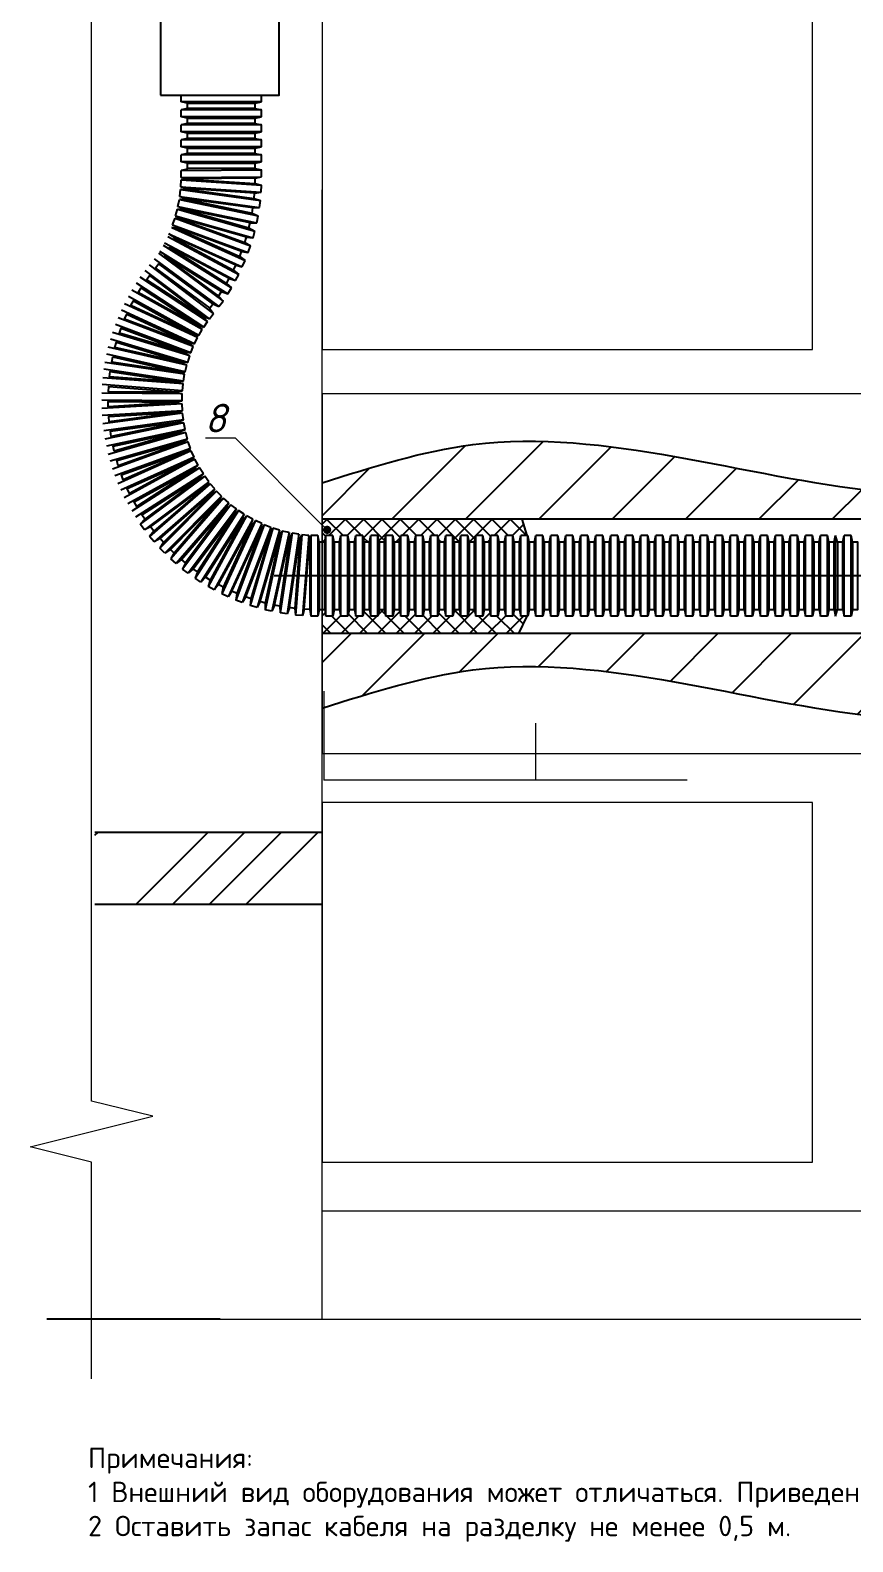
# Model space of a CAD drawing. Header units: millimetres. Extents: x -25459 to 1045457, y -66278 to 462905.
# Drawn here: x 821161 to 831228, y 1470 to 19969 of the extents above; entities that cross this region are included whole.
import ezdxf
from ezdxf import colors
from ezdxf.entities.mleader import LeaderData, LeaderLine
from ezdxf.math import Vec2, Vec3

# ---------------------------------------------------------------- set-up
doc = ezdxf.new("R2010")
doc.units = ezdxf.units.MM
doc.linetypes.add('K5LT_BASIC', pattern=[0])
doc.linetypes.add('K5LT_THIN_INCLUDED_TO_HATCHING', pattern=[0])
doc.styles.add('ISOCPEUR', font='isocpeui.ttf', dxfattribs={"height": 250})
doc.styles.add('KOSTY_STYLE', font='isocpeur.ttf')
doc.styles.add('ГОСТ', font='isocpeui.ttf', dxfattribs={"height": 3})
doc.dimstyles.new('ГОСТ', dxfattribs={"dimtxt": 2.5, "dimasz": 2.5, "dimexe": 1.25, "dimexo": 0, "dimgap": 1, "dimtad": 1, "dimtxsty": 'ГОСТ', "dimblk": 'ARCHTICK', "dimcen": 2.5, "dimaunit": 1, "dimadec": 3, "dimazin": 0, "dimtfac": 1, "dimtmove": 0, "dimatfit": 3, "dimldrblk": 'DOTSMALL', "dimfxl": 1, "dimlwd": 13, "dimlwe": 13, "dimarcsym": 0})
pattern_1 = [(45, (738132.06, 189322.04), (-112.2532, 112.2532), []), (135, (738132.06, 189322.04), (-112.2532, -112.2532), [])]
pattern_2 = [(45, (733315, 189322.04), (-449.0128, 449.0128), [])]

# ---------------------------------------------------------------- blocks, each defined once
blk = doc.blocks.new('кирпичная стена')
at = {"linetype": 'K5LT_BASIC', "lineweight": 18}
for p, q in [((260, 106.16), (260, 194.16)), ((380, 194.16), (380, 106.16)), ((380, -131.23), (380, 145.24)), ((380, 106.16), (260, 106.16)), ((130, 95.24), (380, 95.24)), ((380, 95.24), (380, 7.24)), ((380, 7.24), (130, 7.24)), ((260, -92.76), (260, -4.76)), ((260, -4.76), (380, -4.76)), ((380, -4.76), (380, -92.76)), ((380, -92.76), (260, -92.76)), ((130, -104.76), (380, -104.76))]:
    blk.add_line(p, q, dxfattribs=at)
at = {"linetype": 'K5LT_THIN_INCLUDED_TO_HATCHING', "lineweight": 9}
blk.add_line((405, -131.23), (237.5, -131.23), dxfattribs=at)
blk = doc.blocks.new('_DOT')
at = {"color": 0, "linetype": 'ByBlock', "lineweight": -2}
blk.add_line((-0.5, 0), (-1, 0), dxfattribs=at)
at = {"color": 0, "linetype": 'ByBlock', "const_width": 0.5}
blk.add_lwpolyline([(-0.25, 0, 1), (0.25, 0, 1)], format="xyb", close=True, dxfattribs=at)
blk = doc.blocks.new('_ARCHTICK')
at = {"color": 0, "linetype": 'ByBlock', "const_width": 0.15}
blk.add_lwpolyline([(-0.5, -0.5), (0.5, 0.5)], dxfattribs=at)
blk = doc.blocks.new('*D37')
at = {"color": 0, "lineweight": 13, "transparency": 16777216}
for p, q in [((824756, 11882), (824756, 10793)), ((827346, 11488), (827346, 10793)), ((824756, 10794), (827346, 10794)), ((827346, 10794), (829202, 10794))]:
    blk.add_line(p, q, dxfattribs=at)
at = {"layer": 'Defpoints', "color": 0, "transparency": 16777216}
for p in [(824756, 11887), (827346, 11493), (824756, 10794)]:
    blk.add_point(p, dxfattribs=at)
at = {"color": 0, "lineweight": 13, "transparency": 16777216, "xscale": 3, "yscale": 3, "zscale": 3, "rotation": 180}
blk.add_blockref('_ARCHTICK', (824756, 10794), dxfattribs=at)
at = {"color": 0, "lineweight": 13, "transparency": 16777216, "xscale": 3, "yscale": 3, "zscale": 3}
blk.add_blockref('_ARCHTICK', (827346, 10794), dxfattribs=at)
at = {"color": 0, "lineweight": 13, "transparency": 16777216, "insert": (829196, 10797), "char_height": 3, "attachment_point": 5, "style": 'ГОСТ'}
blk.add_mtext('min50', dxfattribs=at)
blk = doc.blocks.new('_DotSmall')
at = {"color": 0, "linetype": 'ByBlock', "const_width": 0.5}
blk.add_lwpolyline([(-0.0625, 0, 1), (0.0625, 0, 1)], format="xyb", close=True, dxfattribs=at)

msp = doc.modelspace()

# ---------------------------------------------------------------- hatches: boundary and pattern name
h = msp.add_hatch()
h.set_pattern_fill('ANSI31', color=256, scale=200)
h.set_pattern_definition(pattern_2)
edge = h.paths.add_edge_path()
edge.add_spline(control_points=[(837233.555, 14875.53), (835338.671, 14503.618), (831791.236, 13807.357), (827566.517, 15330.694), (825346.716, 14624.768), (824733.555, 14429.774)], knot_values=[0, 0, 0, 0, 57.222456367, 107.126832094, 126.172454205, 126.172454205, 126.172454205, 126.172454205], degree=3, periodic=0)
edge.add_line((824733.555, 14429.774), (824733.555, 13983.959))
edge.add_line((824733.555, 13983.959), (834733.555, 13983.959))
edge.add_line((834733.555, 13983.959), (834733.555, 14291.06))
edge.add_line((834733.555, 14291.06), (837233.555, 14291.06))
edge.add_line((837233.555, 14291.06), (837233.555, 14875.53))
h = msp.add_hatch()
h.set_pattern_fill('ANSI37', color=256, scale=50)
h.set_pattern_definition(pattern_1)
h.paths.add_polyline_path([(827177.363, 13985.329), (824733.555, 13985.329), (824733.555, 13703.083), (824764.617, 13703.083), (824780.52, 13783.56), (824866.18, 13783.56), (824882.083, 13703.083), (824948.062, 13703.083), (824963.964, 13783.56), (825049.625, 13783.56), (825065.528, 13703.083), (825131.506, 13703.083), (825147.409, 13783.56), (825233.069, 13783.56), (825248.972, 13703.083), (825314.951, 13703.083), (825330.854, 13783.56), (825416.514, 13783.56), (825432.417, 13703.083), (825498.395, 13703.083), (825514.298, 13783.56), (825599.958, 13783.56), (825615.861, 13703.083), (825681.84, 13703.083), (825697.743, 13783.56), (825783.403, 13783.56), (825799.306, 13703.083), (825865.285, 13703.083), (825881.188, 13783.56), (825966.848, 13783.56), (825982.751, 13703.083), (826048.729, 13703.083), (826064.632, 13783.56), (826150.292, 13783.56), (826166.195, 13703.083), (826232.174, 13703.083), (826248.077, 13783.56), (826333.737, 13783.56), (826349.64, 13703.083), (826415.618, 13703.083), (826431.521, 13783.56), (826517.182, 13783.56), (826533.085, 13703.083), (826599.063, 13703.083), (826614.966, 13783.56), (826700.626, 13783.56), (826716.529, 13703.083), (826782.508, 13703.083), (826798.411, 13783.56), (826884.071, 13783.56), (826899.974, 13703.083), (826965.952, 13703.083), (826981.855, 13783.56), (827067.515, 13783.56), (827083.418, 13703.083), (827149.397, 13703.083), (827165.3, 13783.56), (827240.635, 13783.56)])
h = msp.add_hatch()
h.set_pattern_fill('ANSI37', color=256, scale=50)
h.set_pattern_definition(pattern_1)
h.paths.add_polyline_path([(827240.635, 12798.56), (827165.3, 12798.56), (827149.397, 12879.038), (827083.418, 12879.038), (827067.515, 12798.56), (826981.855, 12798.56), (826965.952, 12879.038), (826899.974, 12879.038), (826884.071, 12798.56), (826798.411, 12798.56), (826782.508, 12879.038), (826716.529, 12879.038), (826700.626, 12798.56), (826614.966, 12798.56), (826599.063, 12879.038), (826533.085, 12879.038), (826517.182, 12798.56), (826431.521, 12798.56), (826415.618, 12879.038), (826349.64, 12879.038), (826333.737, 12798.56), (826248.077, 12798.56), (826232.174, 12879.038), (826166.195, 12879.038), (826150.292, 12798.56), (826064.632, 12798.56), (826048.729, 12879.038), (825982.751, 12879.038), (825966.848, 12798.56), (825881.188, 12798.56), (825865.285, 12879.038), (825799.306, 12879.038), (825783.403, 12798.56), (825697.743, 12798.56), (825681.84, 12879.038), (825615.861, 12879.038), (825599.958, 12798.56), (825514.298, 12798.56), (825498.395, 12879.038), (825432.417, 12879.038), (825416.514, 12798.56), (825330.854, 12798.56), (825314.951, 12879.038), (825248.972, 12879.038), (825233.069, 12798.56), (825147.409, 12798.56), (825131.506, 12879.038), (825065.528, 12879.038), (825049.625, 12798.56), (824963.964, 12798.56), (824948.062, 12879.038), (824882.083, 12879.038), (824866.18, 12798.56), (824780.52, 12798.56), (824764.617, 12879.038), (824733.555, 12879.038), (824733.555, 12586.136), (824960.168, 12586.136), (825066.707, 12701.37, -1), (825075.193, 12710.549, -1), (825066.707, 12701.37), (824960.168, 12586.136), (827136.989, 12586.136)])
h = msp.add_hatch()
h.set_pattern_fill('ANSI31', color=256, scale=200)
h.set_pattern_definition(pattern_2)
edge = h.paths.add_edge_path()
edge.add_line((834733.555, 12584.739), (824733.555, 12584.739))
edge.add_line((824733.555, 12584.739), (824733.555, 11671.96))
edge.add_spline(control_points=[(824733.555, 11671.96), (825346.716, 11866.954), (827566.517, 12572.88), (831791.236, 11049.543), (835338.671, 11745.804), (837233.555, 12117.716)], knot_values=[0, 0, 0, 0, 19.045622111, 68.949997839, 126.172454205, 126.172454205, 126.172454205, 126.172454205], degree=3, periodic=0)
edge.add_line((837233.555, 12117.716), (837233.555, 12291.06))
edge.add_line((837233.555, 12291.06), (834733.555, 12291.06))
edge.add_line((834733.555, 12291.06), (834733.555, 12584.739))
h = msp.add_hatch()
h.set_pattern_fill('ANSI34', color=256, scale=100)
h.set_pattern_definition([(45, (735711, 159606.8), (-1347.038, 1347.038), []), (45, (736160, 159606.8), (-1347.038, 1347.038), []), (45, (736609, 159606.8), (-1347.038, 1347.038), []), (45, (737058, 159606.8), (-1347.038, 1347.038), [])])
h.paths.add_polyline_path([(821952.463, 10150.665), (821952.463, 9268.311), (824733.555, 9268.311), (824733.555, 10150.665)])

# ---------------------------------------------------------------- linework, layer by layer
at = {"linetype": 'K5LT_THIN_INCLUDED_TO_HATCHING', "lineweight": 9}
for p, q in [((821910.628, 6864.622), (821910.628, 30842.838)), ((822660.628, 6677.122), (821910.628, 6864.622)), ((821160.628, 6302.122), (822660.628, 6677.122)), ((821910.628, 6114.622), (821160.628, 6302.122)), ((821910.628, 3465.556), (821910.628, 6114.622))]:
    msp.add_line(p, q, dxfattribs=at)
for p, q in [((823006.931, 19092.514), (823006.931, 19178.174)), ((823087.408, 19076.611), (823006.931, 19092.514)), ((823991.931, 19092.514), (823006.931, 19092.514)), ((823911.453, 19076.611), (823991.931, 19092.514)), ((823991.931, 19092.514), (823991.931, 19178.174)), ((823087.408, 19010.633), (823006.931, 18994.73)), ((823006.931, 18909.07), (823006.931, 18994.73)), ((823991.931, 18994.73), (823006.931, 18994.73)), ((823087.408, 18893.167), (823006.931, 18909.07)), ((823991.931, 18909.07), (823006.931, 18909.07)), ((823911.453, 19010.633), (823991.931, 18994.73)), ((823911.453, 18893.167), (823991.931, 18909.07)), ((823991.931, 18909.07), (823991.931, 18994.73)), ((823087.408, 18827.188), (823006.931, 18811.285)), ((823006.931, 18725.625), (823006.931, 18811.285)), ((823991.931, 18811.285), (823006.931, 18811.285)), ((823087.408, 18709.722), (823006.931, 18725.625)), ((823991.931, 18725.625), (823006.931, 18725.625)), ((823911.453, 18827.188), (823991.931, 18811.285)), ((823911.453, 18709.722), (823991.931, 18725.625)), ((823991.931, 18725.625), (823991.931, 18811.285)), ((823087.408, 18643.743), (823006.931, 18627.84)), ((823006.931, 18542.18), (823006.931, 18627.84)), ((823991.931, 18627.84), (823006.931, 18627.84)), ((823087.408, 18526.277), (823006.931, 18542.18)), ((823991.931, 18542.18), (823006.931, 18542.18)), ((823911.453, 18643.743), (823991.931, 18627.84)), ((823911.453, 18526.277), (823991.931, 18542.18)), ((823991.931, 18542.18), (823991.931, 18627.84)), ((823087.408, 18460.299), (823006.931, 18444.396)), ((823006.931, 18358.736), (823006.931, 18444.396)), ((823991.931, 18444.396), (823006.931, 18444.396)), ((823087.408, 18342.833), (823006.931, 18358.736)), ((823991.931, 18358.736), (823006.931, 18358.736)), ((823911.453, 18460.299), (823991.931, 18444.396)), ((823911.453, 18342.833), (823991.931, 18358.736)), ((823991.931, 18358.736), (823991.931, 18444.396)), ((823003.686, 18054.075), (823009.556, 18139.534)), ((823087.439, 18269.718), (823007.102, 18253.119)), ((823007.102, 18253.119), (823992.065, 18261.649)), ((823007.844, 18167.462), (823007.102, 18253.119)), ((823007.844, 18167.462), (823992.807, 18175.992)), ((823088.456, 18152.257), (823007.844, 18167.462)), ((823090.933, 18149.885), (823009.556, 18139.534)), ((823009.556, 18139.534), (823992.24, 18072.036)), ((823911.453, 18276.854), (823992.065, 18261.649)), ((823912.471, 18159.392), (823992.807, 18175.992)), ((823992.807, 18175.992), (823992.065, 18261.649)), ((822990.243, 17933.564), (823001.954, 18018.42)), ((823083.85, 18023.171), (823001.954, 18018.42)), ((823001.954, 18018.42), (823977.706, 17883.763)), ((823082.884, 18032.695), (823003.686, 18054.075)), ((823003.686, 18054.075), (823986.37, 17986.577)), ((823904.992, 17976.226), (823986.37, 17986.577)), ((823913.042, 18093.416), (823992.24, 18072.036)), ((823986.37, 17986.577), (823992.24, 18072.036)), ((822939.583, 17696.399), (822962.783, 17778.858)), ((822962.783, 17778.858), (823910.966, 17512.073)), ((823044.56, 17772.369), (822962.783, 17778.858)), ((822968.79, 17813.149), (822986.197, 17897.022)), ((823044.357, 17781.225), (822968.79, 17813.149)), ((822968.79, 17813.149), (823933.241, 17612.999)), ((822986.197, 17897.022), (823950.647, 17696.872)), ((823068.226, 17896.241), (822986.197, 17897.022)), ((823067.791, 17906.808), (822990.243, 17933.564)), ((822990.243, 17933.564), (823965.996, 17798.907)), ((823884.1, 17794.155), (823965.996, 17798.907)), ((823900.158, 17910.518), (823977.706, 17883.763)), ((823965.996, 17798.907), (823977.706, 17883.763)), ((822903.935, 17588.681), (822933.429, 17669.103)), ((822974.016, 17546.041), (822903.935, 17588.681)), ((822903.935, 17588.681), (823828.705, 17249.528)), ((822933.429, 17669.103), (823858.2, 17329.95)), ((823014.461, 17656.324), (822933.429, 17669.103)), ((823012.745, 17659.294), (822939.583, 17696.399)), ((822939.583, 17696.399), (823887.766, 17429.614)), ((823851.211, 17613.78), (823933.241, 17612.999)), ((823875.08, 17728.796), (823950.647, 17696.872)), ((823933.241, 17612.999), (823950.647, 17696.872)), ((822844.143, 17444.654), (823713.271, 16981.143)), ((822925.194, 17431.079), (822858.311, 17478.579)), ((822858.311, 17478.579), (823756.717, 17074.733)), ((822893.432, 17556.709), (823791.838, 17152.863)), ((822973.354, 17538.218), (822893.432, 17556.709)), ((823805.989, 17436.103), (823887.766, 17429.614)), ((823837.804, 17549.178), (823910.966, 17512.073)), ((823887.766, 17429.614), (823910.966, 17512.073)), ((822729.36, 17240.801), (823521.288, 16655.075)), ((822742.947, 17265.261), (823577.71, 16742.388)), ((822788.418, 17337.856), (823623.181, 16814.983)), ((822803.834, 17369.071), (823672.962, 16905.56)), ((823747.673, 17262.307), (823828.705, 17249.528)), ((823788.119, 17372.59), (823858.2, 17329.95)), ((823828.705, 17249.528), (823858.2, 17329.95)), ((823354.069, 16435.202), (822567.748, 17028.435)), ((823405.659, 16503.585), (822619.338, 17096.817)), ((822678.422, 17171.931), (823470.35, 16586.205)), ((823649.744, 17033.045), (823713.271, 16981.143)), ((823676.795, 17093.224), (823756.717, 17074.733)), ((823724.956, 17200.363), (823791.838, 17152.863)), ((823756.717, 17074.733), (823791.838, 17152.863)), ((823284.286, 16334.753), (822459.75, 16873.609)), ((823331.147, 16406.458), (822506.612, 16945.314)), ((823563.421, 16871.181), (823623.181, 16814.983)), ((823594.468, 16929.398), (823672.962, 16905.56)), ((823672.962, 16905.56), (823713.271, 16981.143)), ((823222.583, 16231.426), (822362.545, 16711.593)), ((823264.34, 16306.219), (822404.303, 16786.386)), ((823466.042, 16715.716), (823521.288, 16655.075)), ((823470.35, 16586.205), (823521.288, 16655.075)), ((823501.065, 16771.631), (823577.71, 16742.388)), ((823577.71, 16742.388), (823623.181, 16814.983)), ((823171.816, 16129.953), (822277.292, 16542.327)), ((823207.678, 16207.745), (822313.154, 16620.118)), ((823280.246, 16470.976), (823354.069, 16435.202)), ((823354.069, 16435.202), (823405.659, 16503.585)), ((823355.824, 16569.067), (823405.659, 16503.585)), ((823396.191, 16621.275), (823470.35, 16586.205)), ((823126.435, 16019.751), (822204.933, 16367.685)), ((823156.693, 16099.889), (822235.191, 16447.824)), ((823201.825, 16359.335), (823264.34, 16306.219)), ((823208.219, 16365.467), (823284.286, 16334.753)), ((823222.583, 16231.426), (823264.34, 16306.219)), ((823272.48, 16463.796), (823331.147, 16406.458)), ((823284.286, 16334.753), (823331.147, 16406.458)), ((823087.745, 15903.721), (822144.878, 16188.722)), ((823112.53, 15985.717), (822169.663, 16270.718)), ((823087.021, 16143.194), (823156.693, 16099.889)), ((823092.073, 16149.203), (823171.816, 16129.953)), ((823126.435, 16019.751), (823156.693, 16099.889)), ((823141.251, 16255.879), (823207.678, 16207.745)), ((823144.563, 16256.772), (823222.583, 16231.426)), ((823171.816, 16129.953), (823207.678, 16207.745)), ((823057.619, 15787.205), (822097.203, 16005.897)), ((823076.637, 15870.727), (822116.221, 16089.419)), ((823006.109, 15911.784), (823087.745, 15903.721)), ((823040.097, 16024.225), (823112.53, 15985.717)), ((823045.528, 16033.3), (823126.435, 16019.751)), ((823087.745, 15903.721), (823112.53, 15985.717)), ((823037.465, 15675.545), (822063.038, 15819.478)), ((823049.982, 15760.286), (822075.555, 15904.218)), ((822972.692, 15787.778), (823049.982, 15760.286)), ((822975.619, 15789.566), (823057.619, 15787.205)), ((823001.699, 15904.101), (823076.637, 15870.727)), ((823037.465, 15675.545), (823049.982, 15760.286)), ((823057.619, 15787.205), (823076.637, 15870.727)), ((823024.859, 15554.944), (822042.861, 15631.786)), ((823031.542, 15640.343), (822049.544, 15717.185)), ((822943.387, 15545.367), (823024.859, 15554.944)), ((822952.551, 15662.475), (823031.542, 15640.343)), ((822955.528, 15671.573), (823037.465, 15675.545)), ((823024.859, 15554.944), (823031.542, 15640.343)), ((823020.1, 15432.726), (822035.156, 15443.172)), ((823018.645, 15397.942), (822035.362, 15339.817)), ((823021.009, 15518.381), (822036.064, 15528.827)), ((822937.37, 15409.069), (823018.645, 15397.942)), ((822939.459, 15417.677), (823020.1, 15432.726)), ((822940.705, 15535.137), (823021.009, 15518.381)), ((823023.7, 15312.431), (823018.645, 15397.942)), ((823020.1, 15432.726), (823021.009, 15518.381)), ((823023.7, 15312.431), (822040.416, 15254.306)), ((823023.882, 15284.451), (822048.015, 15150.627)), ((823035.52, 15199.585), (822059.653, 15065.761)), ((822941.99, 15289.273), (823023.882, 15284.451)), ((822944.301, 15291.807), (823023.7, 15312.431)), ((822957.949, 15172.896), (823035.52, 15199.585)), ((823035.52, 15199.585), (823023.882, 15284.451)), ((823038.952, 15166.107), (822075.025, 14963.452)), ((823056.576, 15082.28), (822092.649, 14879.625)), ((823063.172, 15046.112), (822115.105, 14778.915)), ((822956.925, 15165.113), (823038.952, 15166.107)), ((822981.092, 15050.16), (823056.576, 15082.28)), ((822981.398, 15039.588), (823063.172, 15046.112)), ((823056.576, 15082.28), (823038.952, 15166.107)), ((823086.408, 14963.663), (823063.172, 15046.112)), ((823086.408, 14963.663), (822138.341, 14696.467)), ((823094.802, 14929.876), (822167.629, 14597.349)), ((823123.72, 14849.245), (822196.547, 14516.717)), ((823131.77, 14822.447), (822233.019, 14419.368)), ((823013.263, 14926.526), (823086.408, 14963.663)), ((823013.681, 14917.677), (823094.802, 14929.876)), ((823051.832, 14804.025), (823131.77, 14822.447)), ((823053.336, 14807.107), (823123.72, 14849.245)), ((823123.72, 14849.245), (823094.802, 14929.876)), ((823166.823, 14744.288), (823131.77, 14822.447)), ((823166.823, 14744.288), (822268.073, 14341.209)), ((823175.223, 14721.418), (822312.16, 14246.71)), ((823216.506, 14646.362), (822353.443, 14171.654)), ((823097.045, 14696.567), (823175.223, 14721.418)), ((823099.901, 14696.844), (823166.823, 14744.288)), ((823153.656, 14593.642), (823216.506, 14646.362)), ((823216.506, 14646.362), (823175.223, 14721.418)), ((823233.354, 14613.684), (822404.267, 14081.857)), ((823279.604, 14541.583), (822450.517, 14009.756)), ((823297.477, 14511.708), (822507.413, 13923.47)), ((823348.633, 14443), (822558.568, 13854.763)), ((823157.028, 14583.618), (823233.354, 14613.684)), ((823220.451, 14484.746), (823279.604, 14541.583)), ((823223.43, 14476.403), (823297.477, 14511.708)), ((823279.604, 14541.583), (823233.354, 14613.684)), ((823293.58, 14382.184), (823348.633, 14443)), ((823348.633, 14443), (823297.477, 14511.708)), ((823364.141, 14419.71), (822621.822, 13772.263)), ((823420.446, 14355.154), (822678.127, 13707.708)), ((823441.689, 14329.053), (822747.126, 13630.621)), ((823502.428, 14268.65), (822807.865, 13570.218)), ((823293.038, 14378.796), (823364.141, 14419.71)), ((823420.446, 14355.154), (823364.141, 14419.71)), ((823370.25, 14290.271), (823420.446, 14355.154)), ((823373.665, 14283.203), (823441.689, 14329.053)), ((823502.428, 14268.65), (823441.689, 14329.053)), ((823456.956, 14200.373), (823502.428, 14268.65)), ((823527.791, 14242.036), (822881.909, 13498.355)), ((823592.465, 14185.867), (822946.582, 13442.187)), ((823618.025, 14162.23), (823025.463, 13375.403)), ((823686.451, 14110.698), (823093.889, 13323.871)), ((823707.887, 14092.714), (823177.806, 13262.51)), ((823463.014, 14191.703), (823527.791, 14242.036)), ((823592.465, 14185.867), (823527.791, 14242.036)), ((823551.702, 14114.678), (823592.465, 14185.867)), ((823556.907, 14107.511), (823618.025, 14162.23)), ((823686.451, 14110.698), (823618.025, 14162.23)), ((823650.74, 14036.845), (823686.451, 14110.698)), ((823651.174, 14033.442), (823707.887, 14092.714)), ((823780.086, 14046.616), (823707.887, 14092.714)), ((822562.466, 13984.287), (822507.413, 13923.47)), ((822558.568, 13854.763), (822507.413, 13923.47)), ((822632.616, 13890.068), (822558.568, 13854.763)), ((823780.086, 14046.616), (823250.004, 13216.412)), ((823809.782, 14026.806), (823337.818, 13162.24)), ((823884.969, 13985.762), (823413.005, 13121.195)), ((823916.754, 13967.286), (823504.166, 13072.861)), ((823994.537, 13931.406), (823581.95, 13036.98)), ((824025.679, 13915.844), (823676.339, 12994.874)), ((823750.18, 13970.227), (823780.086, 14046.616)), ((824105.771, 13885.463), (823756.43, 12964.493)), ((823757.263, 13963.788), (823809.782, 14026.806)), ((823884.969, 13985.762), (823809.782, 14026.806)), ((824131.376, 13874.179), (823854.14, 12928.999)), ((823860.366, 13907.504), (823884.969, 13985.762)), ((823868.604, 13900.87), (823916.754, 13967.286)), ((823994.537, 13931.406), (823916.754, 13967.286)), ((823975.268, 13851.667), (823994.537, 13931.406)), ((823982.268, 13846.238), (824025.679, 13915.844)), ((824105.771, 13885.463), (824025.679, 13915.844)), ((824092.098, 13804.577), (824105.771, 13885.463)), ((824093.465, 13801.431), (824131.376, 13874.179)), ((824213.573, 13850.07), (824131.376, 13874.179)), ((834733.555, 13983.959), (824733.555, 13983.959)), ((827177.363, 13985.329), (827240.635, 13783.56)), ((822672.018, 13837.147), (822621.822, 13772.263)), ((822678.127, 13707.708), (822621.822, 13772.263)), ((822749.229, 13748.621), (822678.127, 13707.708)), ((822792.597, 13698.898), (822747.126, 13630.621)), ((824213.573, 13850.07), (823936.338, 12904.889)), ((824245.524, 13839.502), (824035.978, 12877.049)), ((824329.224, 13821.279), (824119.678, 12858.826)), ((824206.182, 13768.37), (824213.573, 13850.07)), ((824212.865, 13764.25), (824245.524, 13839.502)), ((824364.924, 13812.496), (824220.758, 12838.104)), ((824329.224, 13821.279), (824245.524, 13839.502)), ((824449.662, 13799.959), (824305.496, 12825.566)), ((824327.642, 13739.26), (824329.224, 13821.279)), ((824337.413, 13735.213), (824364.924, 13812.496)), ((824449.662, 13799.959), (824364.924, 13812.496)), ((824483.925, 13793.791), (824407.92, 12811.728)), ((824453.615, 13718.021), (824449.662, 13799.959)), ((824461.86, 13714.781), (824483.925, 13793.791)), ((824569.33, 13787.182), (824483.925, 13793.791)), ((824569.33, 13787.182), (824493.325, 12805.118)), ((824578.975, 13705.717), (824569.33, 13787.182)), ((824581.172, 13703.083), (824597.075, 13783.56)), ((824682.735, 13783.56), (824597.075, 13783.56)), ((824597.075, 13783.56), (824597.075, 12798.56)), ((824698.638, 13703.083), (824682.735, 13783.56)), ((824682.735, 13783.56), (824682.735, 12798.56)), ((824764.617, 13703.083), (824780.52, 13783.56)), ((824866.18, 13783.56), (824780.52, 13783.56)), ((824780.52, 12798.56), (824780.52, 13783.56)), ((824882.083, 13703.083), (824866.18, 13783.56)), ((824866.18, 12798.56), (824866.18, 13783.56)), ((824948.062, 13703.083), (824963.964, 13783.56)), ((825049.625, 13783.56), (824963.964, 13783.56)), ((824963.964, 12798.56), (824963.964, 13783.56)), ((825065.528, 13703.083), (825049.625, 13783.56)), ((825049.625, 12798.56), (825049.625, 13783.56)), ((825131.506, 13703.083), (825147.409, 13783.56)), ((825233.069, 13783.56), (825147.409, 13783.56)), ((825147.409, 12798.56), (825147.409, 13783.56)), ((825248.972, 13703.083), (825233.069, 13783.56)), ((825233.069, 12798.56), (825233.069, 13783.56)), ((825314.951, 13703.083), (825330.854, 13783.56)), ((825416.514, 13783.56), (825330.854, 13783.56)), ((825330.854, 12798.56), (825330.854, 13783.56)), ((825432.417, 13703.083), (825416.514, 13783.56)), ((825416.514, 12798.56), (825416.514, 13783.56)), ((825498.395, 13703.083), (825514.298, 13783.56)), ((825599.958, 13783.56), (825514.298, 13783.56)), ((825514.298, 12798.56), (825514.298, 13783.56)), ((825615.861, 13703.083), (825599.958, 13783.56)), ((825599.958, 12798.56), (825599.958, 13783.56)), ((825681.84, 13703.083), (825697.743, 13783.56)), ((825783.403, 13783.56), (825697.743, 13783.56)), ((825697.743, 12798.56), (825697.743, 13783.56)), ((825799.306, 13703.083), (825783.403, 13783.56)), ((825783.403, 12798.56), (825783.403, 13783.56)), ((825865.285, 13703.083), (825881.188, 13783.56)), ((825966.848, 13783.56), (825881.188, 13783.56)), ((825881.188, 12798.56), (825881.188, 13783.56)), ((825982.751, 13703.083), (825966.848, 13783.56)), ((825966.848, 12798.56), (825966.848, 13783.56)), ((826048.729, 13703.083), (826064.632, 13783.56)), ((826150.292, 13783.56), (826064.632, 13783.56)), ((826064.632, 12798.56), (826064.632, 13783.56)), ((826166.195, 13703.083), (826150.292, 13783.56)), ((826150.292, 12798.56), (826150.292, 13783.56)), ((826232.174, 13703.083), (826248.077, 13783.56)), ((826333.737, 13783.56), (826248.077, 13783.56)), ((826248.077, 12798.56), (826248.077, 13783.56)), ((826349.64, 13703.083), (826333.737, 13783.56)), ((826333.737, 12798.56), (826333.737, 13783.56)), ((826415.618, 13703.083), (826431.521, 13783.56)), ((826517.182, 13783.56), (826431.521, 13783.56)), ((826431.521, 12798.56), (826431.521, 13783.56)), ((826533.085, 13703.083), (826517.182, 13783.56)), ((826517.182, 12798.56), (826517.182, 13783.56)), ((826599.063, 13703.083), (826614.966, 13783.56)), ((826700.626, 13783.56), (826614.966, 13783.56)), ((826614.966, 12798.56), (826614.966, 13783.56)), ((826716.529, 13703.083), (826700.626, 13783.56)), ((826700.626, 12798.56), (826700.626, 13783.56)), ((826782.508, 13703.083), (826798.411, 13783.56)), ((826884.071, 13783.56), (826798.411, 13783.56)), ((826798.411, 12798.56), (826798.411, 13783.56)), ((826899.974, 13703.083), (826884.071, 13783.56)), ((826884.071, 12798.56), (826884.071, 13783.56)), ((826965.952, 13703.083), (826981.855, 13783.56)), ((827067.515, 13783.56), (826981.855, 13783.56)), ((826981.855, 12798.56), (826981.855, 13783.56)), ((827083.418, 13703.083), (827067.515, 13783.56)), ((827067.515, 12798.56), (827067.515, 13783.56)), ((827149.397, 13703.083), (827165.3, 13783.56)), ((827250.96, 13783.56), (827165.3, 13783.56)), ((827165.3, 12798.56), (827165.3, 13783.56)), ((827266.863, 13703.083), (827250.96, 13783.56)), ((827250.96, 12798.56), (827250.96, 13783.56)), ((827332.842, 13703.083), (827348.744, 13783.56)), ((827434.405, 13783.56), (827348.744, 13783.56)), ((827348.744, 12798.56), (827348.744, 13783.56)), ((827450.308, 13703.083), (827434.405, 13783.56)), ((827434.405, 12798.56), (827434.405, 13783.56)), ((827516.286, 13703.083), (827532.189, 13783.56)), ((827617.849, 13783.56), (827532.189, 13783.56)), ((827532.189, 12798.56), (827532.189, 13783.56)), ((827633.752, 13703.083), (827617.849, 13783.56)), ((827617.849, 12798.56), (827617.849, 13783.56)), ((827699.731, 13703.083), (827715.634, 13783.56)), ((827801.294, 13783.56), (827715.634, 13783.56)), ((827715.634, 12798.56), (827715.634, 13783.56)), ((827817.197, 13703.083), (827801.294, 13783.56)), ((827801.294, 12798.56), (827801.294, 13783.56)), ((827883.175, 13703.083), (827899.078, 13783.56)), ((827984.738, 13783.56), (827899.078, 13783.56)), ((827899.078, 12798.56), (827899.078, 13783.56)), ((828000.641, 13703.083), (827984.738, 13783.56)), ((827984.738, 12798.56), (827984.738, 13783.56)), ((828066.62, 13703.083), (828082.523, 13783.56)), ((828168.183, 13783.56), (828082.523, 13783.56)), ((828082.523, 12798.56), (828082.523, 13783.56)), ((828184.086, 13703.083), (828168.183, 13783.56)), ((828168.183, 12798.56), (828168.183, 13783.56)), ((828250.065, 13703.083), (828265.968, 13783.56)), ((828351.628, 13783.56), (828265.968, 13783.56)), ((828265.968, 12798.56), (828265.968, 13783.56)), ((828367.531, 13703.083), (828351.628, 13783.56)), ((828351.628, 12798.56), (828351.628, 13783.56)), ((828433.509, 13703.083), (828449.412, 13783.56)), ((828535.072, 13783.56), (828449.412, 13783.56)), ((828449.412, 12798.56), (828449.412, 13783.56)), ((828550.975, 13703.083), (828535.072, 13783.56)), ((828535.072, 12798.56), (828535.072, 13783.56)), ((828616.954, 13703.083), (828632.857, 13783.56)), ((828718.517, 13783.56), (828632.857, 13783.56)), ((828632.857, 12798.56), (828632.857, 13783.56)), ((828734.42, 13703.083), (828718.517, 13783.56)), ((828718.517, 12798.56), (828718.517, 13783.56)), ((828800.398, 13703.083), (828816.301, 13783.56)), ((828901.962, 13783.56), (828816.301, 13783.56)), ((828816.301, 12798.56), (828816.301, 13783.56)), ((828917.865, 13703.083), (828901.962, 13783.56)), ((828901.962, 12798.56), (828901.962, 13783.56)), ((828983.843, 13703.083), (828999.746, 13783.56)), ((829085.406, 13783.56), (828999.746, 13783.56)), ((828999.746, 12798.56), (828999.746, 13783.56)), ((829101.309, 13703.083), (829085.406, 13783.56)), ((829085.406, 12798.56), (829085.406, 13783.56)), ((829167.288, 13703.083), (829183.191, 13783.56)), ((829268.851, 13783.56), (829183.191, 13783.56)), ((829183.191, 12798.56), (829183.191, 13783.56)), ((829284.754, 13703.083), (829268.851, 13783.56)), ((829268.851, 12798.56), (829268.851, 13783.56)), ((829350.732, 13703.083), (829366.635, 13783.56)), ((829452.295, 13783.56), (829366.635, 13783.56)), ((829366.635, 12798.56), (829366.635, 13783.56)), ((829468.198, 13703.083), (829452.295, 13783.56)), ((829452.295, 12798.56), (829452.295, 13783.56)), ((829534.177, 13703.083), (829550.08, 13783.56)), ((829635.74, 13783.56), (829550.08, 13783.56)), ((829550.08, 12798.56), (829550.08, 13783.56)), ((829651.643, 13703.083), (829635.74, 13783.56)), ((829635.74, 12798.56), (829635.74, 13783.56)), ((829717.622, 13703.083), (829733.525, 13783.56)), ((829819.185, 13783.56), (829733.525, 13783.56)), ((829733.525, 12798.56), (829733.525, 13783.56)), ((829835.088, 13703.083), (829819.185, 13783.56)), ((829819.185, 12798.56), (829819.185, 13783.56)), ((829901.066, 13703.083), (829916.969, 13783.56)), ((830002.629, 13783.56), (829916.969, 13783.56)), ((829916.969, 12798.56), (829916.969, 13783.56)), ((830018.532, 13703.083), (830002.629, 13783.56)), ((830002.629, 12798.56), (830002.629, 13783.56)), ((830084.511, 13703.083), (830100.414, 13783.56)), ((830186.074, 13783.56), (830100.414, 13783.56)), ((830100.414, 12798.56), (830100.414, 13783.56)), ((830201.977, 13703.083), (830186.074, 13783.56)), ((830186.074, 12798.56), (830186.074, 13783.56)), ((830267.955, 13703.083), (830283.858, 13783.56)), ((830369.519, 13783.56), (830283.858, 13783.56)), ((830283.858, 12798.56), (830283.858, 13783.56)), ((830385.421, 13703.083), (830369.519, 13783.56)), ((830369.519, 12798.56), (830369.519, 13783.56)), ((830451.4, 13703.083), (830467.303, 13783.56)), ((830552.963, 13783.56), (830467.303, 13783.56)), ((830467.303, 12798.56), (830467.303, 13783.56)), ((830568.866, 13703.083), (830552.963, 13783.56)), ((830552.963, 12798.56), (830552.963, 13783.56)), ((830634.845, 13703.083), (830650.748, 13783.56)), ((830736.408, 13783.56), (830650.748, 13783.56)), ((830650.748, 12798.56), (830650.748, 13783.56)), ((830752.311, 13703.083), (830736.408, 13783.56)), ((830736.408, 12798.56), (830736.408, 13783.56)), ((830818.289, 13703.083), (830834.192, 13783.56)), ((830919.852, 13783.56), (830834.192, 13783.56)), ((830834.192, 12798.56), (830834.192, 13783.56)), ((830935.755, 13703.083), (830919.852, 13783.56)), ((830919.852, 12798.56), (830919.852, 13783.56)), ((831001.734, 13703.083), (831017.637, 13783.56)), ((831039.762, 13703.083), (831017.637, 13783.56)), ((831017.637, 12798.56), (831017.637, 13783.56)), ((831105.74, 13703.083), (831121.643, 13783.56)), ((831207.303, 13783.56), (831121.643, 13783.56)), ((831121.643, 12798.56), (831121.643, 13783.56)), ((831223.206, 13703.083), (831207.303, 13783.56)), ((831207.303, 12798.56), (831207.303, 13783.56)), ((822807.865, 13570.218), (822747.126, 13630.621)), ((822875.889, 13616.068), (822807.865, 13570.218)), ((822922.672, 13569.544), (822881.909, 13498.355)), ((822946.582, 13442.187), (822881.909, 13498.355)), ((823011.36, 13492.519), (822946.582, 13442.187)), ((823061.174, 13449.256), (823025.463, 13375.403)), ((823093.889, 13323.871), (823025.463, 13375.403)), ((823155.007, 13378.59), (823093.889, 13323.871)), ((823207.711, 13338.898), (823177.806, 13262.51)), ((823250.004, 13216.412), (823177.806, 13262.51)), ((823306.717, 13275.684), (823250.004, 13216.412)), ((823362.42, 13240.497), (823337.818, 13162.24)), ((823413.005, 13121.195), (823337.818, 13162.24)), ((823465.524, 13184.213), (823413.005, 13121.195)), ((823523.435, 13152.599), (823504.166, 13072.861)), ((836343.063, 13291.06), (824146.865, 13291.06)), ((823581.95, 13036.98), (823504.166, 13072.861)), ((823630.1, 13103.396), (823581.95, 13036.98)), ((823690.012, 13075.76), (823676.339, 12994.874)), ((823756.43, 12964.493), (823676.339, 12994.874)), ((823799.842, 13034.099), (823756.43, 12964.493)), ((823861.531, 13010.699), (823854.14, 12928.999)), ((823974.249, 12977.637), (823936.338, 12904.889)), ((824037.56, 12959.067), (824035.978, 12877.049)), ((823936.338, 12904.889), (823854.14, 12928.999)), ((824119.678, 12858.826), (824035.978, 12877.049)), ((824152.337, 12934.078), (824119.678, 12858.826)), ((824216.805, 12920.042), (824220.758, 12838.104)), ((824305.496, 12825.566), (824220.758, 12838.104)), ((824333.007, 12902.849), (824305.496, 12825.566)), ((824398.275, 12893.193), (824407.92, 12811.728)), ((824493.325, 12805.118), (824407.92, 12811.728)), ((824515.39, 12884.129), (824493.325, 12805.118)), ((824581.172, 12879.038), (824597.075, 12798.56)), ((824682.735, 12798.56), (824597.075, 12798.56)), ((824698.638, 12879.038), (824682.735, 12798.56)), ((824764.617, 12879.038), (824780.52, 12798.56)), ((824866.18, 12798.56), (824780.52, 12798.56)), ((824882.083, 12879.038), (824866.18, 12798.56)), ((824948.062, 12879.038), (824963.964, 12798.56)), ((825049.625, 12798.56), (824963.964, 12798.56)), ((825065.528, 12879.038), (825049.625, 12798.56)), ((825131.506, 12879.038), (825147.409, 12798.56)), ((825233.069, 12798.56), (825147.409, 12798.56)), ((825248.972, 12879.038), (825233.069, 12798.56)), ((825314.951, 12879.038), (825330.854, 12798.56)), ((825416.514, 12798.56), (825330.854, 12798.56)), ((825432.417, 12879.038), (825416.514, 12798.56)), ((825498.395, 12879.038), (825514.298, 12798.56)), ((825599.958, 12798.56), (825514.298, 12798.56)), ((825615.861, 12879.038), (825599.958, 12798.56)), ((825681.84, 12879.038), (825697.743, 12798.56)), ((825783.403, 12798.56), (825697.743, 12798.56)), ((825799.306, 12879.038), (825783.403, 12798.56)), ((825865.285, 12879.038), (825881.188, 12798.56)), ((825966.848, 12798.56), (825881.188, 12798.56)), ((825982.751, 12879.038), (825966.848, 12798.56)), ((826048.729, 12879.038), (826064.632, 12798.56)), ((826150.292, 12798.56), (826064.632, 12798.56)), ((826166.195, 12879.038), (826150.292, 12798.56)), ((826232.174, 12879.038), (826248.077, 12798.56)), ((826333.737, 12798.56), (826248.077, 12798.56)), ((826349.64, 12879.038), (826333.737, 12798.56)), ((826415.618, 12879.038), (826431.521, 12798.56)), ((826517.182, 12798.56), (826431.521, 12798.56)), ((826533.085, 12879.038), (826517.182, 12798.56)), ((826599.063, 12879.038), (826614.966, 12798.56)), ((826700.626, 12798.56), (826614.966, 12798.56)), ((826716.529, 12879.038), (826700.626, 12798.56)), ((826782.508, 12879.038), (826798.411, 12798.56)), ((826884.071, 12798.56), (826798.411, 12798.56)), ((826899.974, 12879.038), (826884.071, 12798.56)), ((826965.952, 12879.038), (826981.855, 12798.56)), ((827067.515, 12798.56), (826981.855, 12798.56)), ((827083.418, 12879.038), (827067.515, 12798.56)), ((827240.635, 12798.56), (827136.989, 12586.136)), ((827149.397, 12879.038), (827165.3, 12798.56)), ((827250.96, 12798.56), (827165.3, 12798.56)), ((827266.863, 12879.038), (827250.96, 12798.56)), ((827332.842, 12879.038), (827348.744, 12798.56)), ((827434.405, 12798.56), (827348.744, 12798.56)), ((827450.308, 12879.038), (827434.405, 12798.56)), ((827516.286, 12879.038), (827532.189, 12798.56)), ((827617.849, 12798.56), (827532.189, 12798.56)), ((827633.752, 12879.038), (827617.849, 12798.56)), ((827699.731, 12879.038), (827715.634, 12798.56)), ((827801.294, 12798.56), (827715.634, 12798.56)), ((827817.197, 12879.038), (827801.294, 12798.56)), ((827883.175, 12879.038), (827899.078, 12798.56)), ((827984.738, 12798.56), (827899.078, 12798.56)), ((828000.641, 12879.038), (827984.738, 12798.56)), ((828066.62, 12879.038), (828082.523, 12798.56)), ((828168.183, 12798.56), (828082.523, 12798.56)), ((828184.086, 12879.038), (828168.183, 12798.56)), ((828250.065, 12879.038), (828265.968, 12798.56)), ((828351.628, 12798.56), (828265.968, 12798.56)), ((828367.531, 12879.038), (828351.628, 12798.56)), ((828433.509, 12879.038), (828449.412, 12798.56)), ((828535.072, 12798.56), (828449.412, 12798.56)), ((828550.975, 12879.038), (828535.072, 12798.56)), ((828616.954, 12879.038), (828632.857, 12798.56)), ((828718.517, 12798.56), (828632.857, 12798.56)), ((828734.42, 12879.038), (828718.517, 12798.56)), ((828800.398, 12879.038), (828816.301, 12798.56)), ((828901.962, 12798.56), (828816.301, 12798.56)), ((828917.865, 12879.038), (828901.962, 12798.56)), ((828983.843, 12879.038), (828999.746, 12798.56)), ((829085.406, 12798.56), (828999.746, 12798.56)), ((829101.309, 12879.038), (829085.406, 12798.56)), ((829167.288, 12879.038), (829183.191, 12798.56)), ((829268.851, 12798.56), (829183.191, 12798.56)), ((829284.754, 12879.038), (829268.851, 12798.56)), ((829350.732, 12879.038), (829366.635, 12798.56)), ((829452.295, 12798.56), (829366.635, 12798.56)), ((829468.198, 12879.038), (829452.295, 12798.56)), ((829534.177, 12879.038), (829550.08, 12798.56)), ((829635.74, 12798.56), (829550.08, 12798.56)), ((829651.643, 12879.038), (829635.74, 12798.56)), ((829717.622, 12879.038), (829733.525, 12798.56)), ((829819.185, 12798.56), (829733.525, 12798.56)), ((829835.088, 12879.038), (829819.185, 12798.56)), ((829901.066, 12879.038), (829916.969, 12798.56)), ((830002.629, 12798.56), (829916.969, 12798.56)), ((830018.532, 12879.038), (830002.629, 12798.56)), ((830084.511, 12879.038), (830100.414, 12798.56)), ((830186.074, 12798.56), (830100.414, 12798.56)), ((830201.977, 12879.038), (830186.074, 12798.56)), ((830267.955, 12879.038), (830283.858, 12798.56)), ((830369.519, 12798.56), (830283.858, 12798.56)), ((830385.421, 12879.038), (830369.519, 12798.56)), ((830451.4, 12879.038), (830467.303, 12798.56)), ((830552.963, 12798.56), (830467.303, 12798.56)), ((830568.866, 12879.038), (830552.963, 12798.56)), ((830634.845, 12879.038), (830650.748, 12798.56)), ((830736.408, 12798.56), (830650.748, 12798.56)), ((830752.311, 12879.038), (830736.408, 12798.56)), ((830818.289, 12879.038), (830834.192, 12798.56)), ((830919.852, 12798.56), (830834.192, 12798.56)), ((830935.755, 12879.038), (830919.852, 12798.56)), ((831001.734, 12879.038), (831017.637, 12798.56)), ((831017.637, 12798.56), (831039.762, 12879.038)), ((831105.74, 12879.038), (831121.643, 12798.56)), ((831207.303, 12798.56), (831121.643, 12798.56)), ((831223.206, 12879.038), (831207.303, 12798.56)), ((834733.555, 12584.739), (824733.555, 12584.739)), ((824733.555, 10150.665), (821952.463, 10150.665)), ((824733.555, 9268.311), (821952.463, 9268.311)), ((823483.555, 4194.195), (821363.031, 4194.195))]:
    msp.add_line(p, q)
for points in [[(822753.544, 19176.187), (824207.325, 19176.187), (824207.325, 21216.314), (822753.544, 21216.314)], [(823911.453, 19076.611), (823911.453, 19010.633), (823087.408, 19010.633), (823087.408, 19076.611)], [(823911.453, 18893.167), (823911.453, 18827.188), (823087.408, 18827.188), (823087.408, 18893.167)], [(823911.453, 18709.722), (823911.453, 18643.743), (823087.408, 18643.743), (823087.408, 18709.722)], [(823911.453, 18526.277), (823911.453, 18460.299), (823087.408, 18460.299), (823087.408, 18526.277)], [(823911.453, 18342.833), (823911.453, 18276.854), (823087.408, 18276.854), (823087.408, 18342.833)], [(823088.456, 18152.257), (823088.501, 18147.037), (823913.042, 18093.416), (823912.471, 18159.392)], [(823082.884, 18032.695), (823082.408, 18025.771), (823900.471, 17910.403), (823904.992, 17976.226)], [(823044.357, 17781.225), (823043.297, 17776.114), (823837.804, 17549.178), (823851.211, 17613.78)], [(823067.791, 17906.808), (823067.077, 17901.637), (823875.08, 17728.796), (823884.1, 17794.155)], [(823012.745, 17659.294), (823011.331, 17654.268), (823788.119, 17372.59), (823805.989, 17436.103)], [(822925.194, 17431.079), (822923.053, 17426.317), (823649.744, 17033.045), (823676.795, 17093.224)], [(822974.016, 17546.041), (822971.515, 17539.221), (823724.956, 17200.363), (823747.673, 17262.307)], [(822802.708, 17209.064), (822799.936, 17204.639), (823466.042, 16715.716), (823501.065, 16771.631)], [(822867.361, 17317.168), (822864.904, 17312.562), (823563.421, 16871.181), (823594.468, 16929.398)], [(822733.668, 17111.29), (822694.435, 17058.244), (823356.957, 16568.229), (823396.191, 16621.275)], [(823280.246, 16470.976), (823277.102, 16466.809), (822582.678, 16914.6), (822622.415, 16967.271)], [(823144.563, 16256.772), (823142.018, 16252.213), (822392.897, 16600.869), (822425.06, 16658.477)], [(823208.219, 16365.467), (823205.363, 16361.097), (822482.323, 16761.04), (822518.417, 16816.271)], [(823092.073, 16149.203), (823089.032, 16142.607), (822316.098, 16434.274), (822343.72, 16494.192)], [(823045.528, 16033.3), (823043.684, 16028.417), (822251.299, 16262.655), (822274.605, 16324.38)], [(823006.109, 15911.784), (823004.599, 15906.787), (822198.221, 16087.057), (822217.311, 16150.214)], [(822975.619, 15789.566), (822974.46, 15784.476), (822157.492, 15908.191), (822172.141, 15972.523)], [(822955.528, 15671.573), (822954.514, 15664.707), (822130.686, 15726.715), (822140.327, 15791.986)], [(822943.387, 15545.367), (822942.98, 15540.163), (822116.706, 15543.876), (822121.853, 15609.653)], [(822939.459, 15417.677), (822939.404, 15412.457), (822114.76, 15360.441), (822115.46, 15426.416)], [(822944.301, 15291.807), (822944.609, 15286.596), (822125.585, 15177.316), (822121.692, 15243.18)], [(822957.949, 15172.896), (822958.936, 15165.7), (822150.508, 14995.573), (822141.544, 15060.939)], [(822981.092, 15050.16), (822982.166, 15045.051), (822188.251, 14816.053), (822174.676, 14880.62)], [(823013.263, 14926.526), (823014.679, 14921.501), (822238.013, 14639.486), (822220.115, 14702.991)], [(823053.336, 14807.107), (823055.098, 14802.193), (822299.942, 14466.811), (822277.668, 14528.916)], [(823099.901, 14696.844), (822375.011, 14299.43), (822348.011, 14359.631)], [(823153.656, 14593.642), (823156.172, 14589.068), (822463.419, 14138.694), (822431.622, 14196.505)], [(823220.451, 14484.746), (823223.27, 14480.352), (822562.466, 13984.287), (822526.842, 14039.822)], [(823293.58, 14382.184), (823296.697, 14377.996), (822672.018, 13837.147), (822632.616, 13890.068)], [(823370.25, 14290.271), (823375.024, 14284.797), (822792.597, 13698.898), (822749.229, 13748.621)], [(823456.956, 14200.373), (823460.658, 14196.691), (822922.672, 13569.544), (822875.889, 13616.068)], [(823551.702, 14114.678), (823555.643, 14111.255), (823061.174, 13449.256), (823011.36, 13492.519)], [(823650.74, 14036.845), (823654.91, 14033.704), (823207.711, 13338.898), (823155.007, 13378.59)], [(823750.18, 13970.227), (823756.03, 13966.492), (823362.327, 13240.177), (823306.717, 13275.684)], [(823860.366, 13907.504), (823864.949, 13905.003), (823523.435, 13152.599), (823465.524, 13184.213)], [(823975.268, 13851.667), (823980.009, 13849.481), (823690.012, 13075.76), (823630.1, 13103.396)], [(824092.098, 13804.577), (824096.979, 13802.726), (823861.531, 13010.699), (823799.842, 13034.099)], [(824206.182, 13768.37), (824213.152, 13766.325), (824037.56, 12959.067), (823974.249, 12977.637)], [(824327.642, 13739.26), (824332.743, 13738.15), (824216.805, 12920.042), (824152.337, 12934.078)], [(824453.615, 13718.021), (824458.779, 13717.257), (824398.275, 12893.193), (824333.007, 12902.849)], [(824578.975, 13705.717), (824584.18, 13705.314), (824581.172, 12879.038), (824515.39, 12884.129)], [(824698.638, 12879.038), (824764.617, 12879.038), (824764.617, 13703.083), (824698.638, 13703.083)], [(824882.083, 12879.038), (824948.062, 12879.038), (824948.062, 13703.083), (824882.083, 13703.083)], [(825065.528, 12879.038), (825131.506, 12879.038), (825131.506, 13703.083), (825065.528, 13703.083)], [(825248.972, 12879.038), (825314.951, 12879.038), (825314.951, 13703.083), (825248.972, 13703.083)], [(825432.417, 12879.038), (825498.395, 12879.038), (825498.395, 13703.083), (825432.417, 13703.083)], [(825615.861, 12879.038), (825681.84, 12879.038), (825681.84, 13703.083), (825615.861, 13703.083)], [(825799.306, 12879.038), (825865.285, 12879.038), (825865.285, 13703.083), (825799.306, 13703.083)], [(825982.751, 12879.038), (826048.729, 12879.038), (826048.729, 13703.083), (825982.751, 13703.083)], [(826166.195, 12879.038), (826232.174, 12879.038), (826232.174, 13703.083), (826166.195, 13703.083)], [(826349.64, 12879.038), (826415.618, 12879.038), (826415.618, 13703.083), (826349.64, 13703.083)], [(826533.085, 12879.038), (826599.063, 12879.038), (826599.063, 13703.083), (826533.085, 13703.083)], [(826716.529, 12879.038), (826782.508, 12879.038), (826782.508, 13703.083), (826716.529, 13703.083)], [(826899.974, 12879.038), (826965.952, 12879.038), (826965.952, 13703.083), (826899.974, 13703.083)], [(827083.418, 12879.038), (827149.397, 12879.038), (827149.397, 13703.083), (827083.418, 13703.083)], [(827266.863, 12879.038), (827332.842, 12879.038), (827332.842, 13703.083), (827266.863, 13703.083)], [(827450.308, 12879.038), (827516.286, 12879.038), (827516.286, 13703.083), (827450.308, 13703.083)], [(827633.752, 12879.038), (827699.731, 12879.038), (827699.731, 13703.083), (827633.752, 13703.083)], [(827817.197, 12879.038), (827883.175, 12879.038), (827883.175, 13703.083), (827817.197, 13703.083)], [(828000.641, 12879.038), (828066.62, 12879.038), (828066.62, 13703.083), (828000.641, 13703.083)], [(828184.086, 12879.038), (828250.065, 12879.038), (828250.065, 13703.083), (828184.086, 13703.083)], [(828367.531, 12879.038), (828433.509, 12879.038), (828433.509, 13703.083), (828367.531, 13703.083)], [(828550.975, 12879.038), (828616.954, 12879.038), (828616.954, 13703.083), (828550.975, 13703.083)], [(828734.42, 12879.038), (828800.398, 12879.038), (828800.398, 13703.083), (828734.42, 13703.083)], [(828917.865, 12879.038), (828983.843, 12879.038), (828983.843, 13703.083), (828917.865, 13703.083)], [(829101.309, 12879.038), (829167.288, 12879.038), (829167.288, 13703.083), (829101.309, 13703.083)], [(829284.754, 12879.038), (829350.732, 12879.038), (829350.732, 13703.083), (829284.754, 13703.083)], [(829468.198, 12879.038), (829534.177, 12879.038), (829534.177, 13703.083), (829468.198, 13703.083)], [(829651.643, 12879.038), (829717.622, 12879.038), (829717.622, 13703.083), (829651.643, 13703.083)], [(829835.088, 12879.038), (829901.066, 12879.038), (829901.066, 13703.083), (829835.088, 13703.083)], [(830018.532, 12879.038), (830084.511, 12879.038), (830084.511, 13703.083), (830018.532, 13703.083)], [(830201.977, 12879.038), (830267.955, 12879.038), (830267.955, 13703.083), (830201.977, 13703.083)], [(830385.421, 12879.038), (830451.4, 12879.038), (830451.4, 13703.083), (830385.421, 13703.083)], [(830568.866, 12879.038), (830634.845, 12879.038), (830634.845, 13703.083), (830568.866, 13703.083)], [(830752.311, 12879.038), (830818.289, 12879.038), (830818.289, 13703.083), (830752.311, 13703.083)], [(830935.755, 12879.038), (831001.734, 12879.038), (831001.734, 13703.083), (830935.755, 13703.083)], [(831039.762, 12879.038), (831105.74, 12879.038), (831105.74, 13703.083), (831039.762, 13703.083)], [(831223.206, 12879.038), (831289.185, 12879.038), (831289.185, 13703.083), (831223.206, 13703.083)]]:
    msp.add_lwpolyline(points, close=True)
for points in [[(824733.555, 14429.774), (826579.822, 14897.376), (831537.614, 14327.486), (837233.555, 14875.53)], [(824733.555, 11671.96), (826579.822, 12139.563), (831537.614, 11569.673), (837233.555, 12117.716)]]:
    msp.add_spline(points, degree=3)

# ---------------------------------------------------------------- block references
at = {"xscale": -50, "yscale": 50, "zscale": 50}
msp.add_blockref('кирпичная стена', (843733.555, 10755.519), dxfattribs=at)

# ---------------------------------------------------------------- texts
at = {"insert": (820368.581, 1470.429), "char_height": 250, "width": 18000, "attachment_point": 7, "style": 'KOSTY_STYLE'}
msp.add_mtext('\\pxi6,qj;Примечания:\\P1 Внешний вид оборудования может отличаться. Приведено для справки.\\P2 Оставить запас кабеля на разделку не менее 0,5 м.', dxfattribs=at)

# ---------------------------------------------------------------- dimensions: what is measured, and where the dimension line sits
at = {"lineweight": 13}
dim = msp.add_linear_dim(base=(824756.305, 10794.214), p1=(827345.53, 11493.314), p2=(824756.305, 11887.162), angle=180, text='min50', dimstyle='ГОСТ', override={"dimasz": 3, "dimexo": 5}, dxfattribs=at)
dim.commit()
dim.dimension.update_dxf_attribs({"geometry": '*D37', "text_midpoint": (829195.53, 10794.214), "dimtype": 160})

# ---------------------------------------------------------------- leaders
at = {"lineweight": 25}
ml = msp.add_multileader_mtext('Standard', dxfattribs=at)
ml.set_content('8', color=256, style='ISOCPEUR')
ml.set_leader_properties(lineweight=13)
ml.set_arrow_properties(name='DOT')
ml.build(insert=Vec2(0, 0))
ml.multileader.update_dxf_attribs({"has_dogleg": 0, "text_left_attachment_type": 6, "text_right_attachment_type": 6, "dogleg_length": 1, "arrow_head_size": 100})
ctx = ml.context
ctx.base_point, ctx.char_height, ctx.arrow_head_size, ctx.landing_gap_size, ctx.plane_origin = Vec3(823240.914, 14977.452), 350, 100, 100, Vec3(822555.046, 14092.033)
ctx.left_attachment, ctx.right_attachment, ctx.text_align_type = 6, 6, 1
notes = []
notes.append((ctx, [(1, (1, 1, 0), (823723.717, 14977.452), (-1, 0), 50, [(0, [(824794.329, 13855.067)], 0, [])])]))
ctx.mtext.insert, ctx.mtext.alignment, ctx.mtext.flow_direction = Vec3(823428.414, 15397.452), 2, 5
for ctx, leaders in notes:
    for number, flags, end, landing, length, lines in leaders:
        leader = LeaderData()
        leader.index, (leader.has_last_leader_line, leader.has_dogleg_vector, leader.attachment_direction) = number, flags
        leader.last_leader_point, leader.dogleg_vector, leader.dogleg_length = Vec3(end), Vec3(landing), length
        for number, points, colour, breaks in lines:
            line = LeaderLine()
            line.index, line.vertices, line.color, line.breaks = number, Vec3.list(points), colors.encode_raw_color(colour), breaks
            leader.lines.append(line)
        ctx.leaders.append(leader)

doc.saveas('drawing.dxf')
